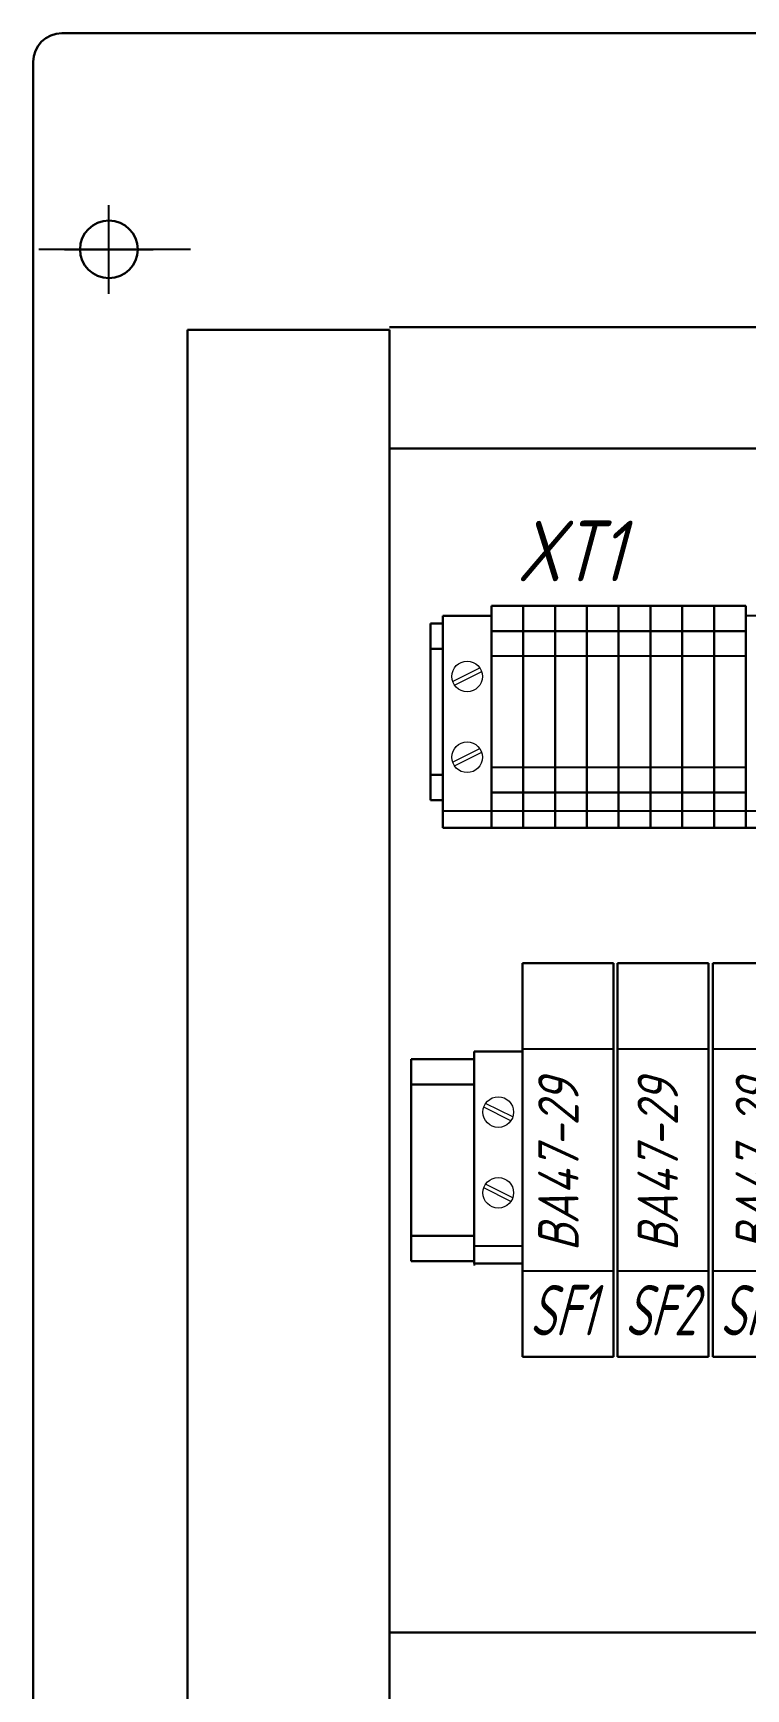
# Model space of a CAD drawing. Header units: millimetres. Extents: x 3980 to 4600, y -5280 to -3332.
# Drawn here: x 4124.3 to 4149, y -4957.9 to -4900.5 of the extents above; entities that cross this region are included whole.
import ezdxf

# ---------------------------------------------------------------- set-up
doc = ezdxf.new("R2010")
doc.units = ezdxf.units.MM
doc.layers.add('ссылки', color=7, linetype='Continuous')
doc.styles.add('GOST тип А', font='', dxfattribs={"oblique": 15})
doc.styles.get('GOST тип А').set_extended_font_data('GOST type A')

msp = doc.modelspace()

# ---------------------------------------------------------------- linework, layer by layer
at = {"color": 7, "lineweight": 30}
for p, q in [((4125.335, -4900.521), (4233.584, -4900.521)), ((4124.335, -4901.521), (4124.335, -5045.192)), ((4124.335, -4910.428), (4124.335, -5019.645)), ((4124.335, -4910.478), (4124.335, -5019.645)), ((4129.683, -4910.813), (4129.683, -5008.412)), ((4136.683, -4910.723), (4220.274, -4910.723)), ((4136.683, -4910.813), (4136.683, -5008.412)), ((4136.683, -4914.923), (4220.248, -4914.923)), ((4140.218, -4928.081), (4140.218, -4920.381)), ((4140.218, -4920.381), (4140.218, -4928.081)), ((4140.218, -4928.081), (4140.218, -4920.381)), ((4140.218, -4928.081), (4140.218, -4920.381)), ((4141.321, -4920.381), (4140.218, -4920.381)), ((4140.218, -4920.381), (4140.218, -4928.081)), ((4140.218, -4928.081), (4140.218, -4920.381)), ((4140.218, -4928.081), (4140.218, -4920.381)), ((4141.321, -4928.081), (4141.321, -4920.381)), ((4141.321, -4920.381), (4141.321, -4928.081)), ((4141.321, -4928.081), (4141.321, -4920.381)), ((4141.321, -4928.081), (4141.321, -4920.381)), ((4142.423, -4920.381), (4141.321, -4920.381)), ((4141.321, -4920.381), (4141.321, -4928.081)), ((4141.321, -4928.081), (4141.321, -4920.381)), ((4141.321, -4928.081), (4141.321, -4920.381)), ((4142.423, -4928.081), (4142.423, -4920.381)), ((4142.423, -4920.381), (4142.423, -4928.081)), ((4142.423, -4928.081), (4142.423, -4920.381)), ((4142.423, -4928.081), (4142.423, -4920.381)), ((4143.526, -4920.381), (4142.423, -4920.381)), ((4142.423, -4920.381), (4142.423, -4928.081)), ((4142.423, -4928.081), (4142.423, -4920.381)), ((4142.423, -4928.081), (4142.423, -4920.381)), ((4143.526, -4928.081), (4143.526, -4920.381)), ((4143.526, -4920.381), (4143.526, -4928.081)), ((4143.526, -4928.081), (4143.526, -4920.381)), ((4143.526, -4928.081), (4143.526, -4920.381)), ((4144.628, -4920.381), (4143.526, -4920.381)), ((4143.526, -4920.381), (4143.526, -4928.081)), ((4143.526, -4928.081), (4143.526, -4920.381)), ((4143.526, -4928.081), (4143.526, -4920.381)), ((4144.628, -4928.081), (4144.628, -4920.381)), ((4144.628, -4920.381), (4144.628, -4928.081)), ((4144.628, -4928.081), (4144.628, -4920.381)), ((4144.628, -4928.081), (4144.628, -4920.381)), ((4145.731, -4920.381), (4144.628, -4920.381)), ((4144.628, -4920.381), (4144.628, -4928.081)), ((4144.628, -4928.081), (4144.628, -4920.381)), ((4144.628, -4928.081), (4144.628, -4920.381)), ((4145.731, -4928.081), (4145.731, -4920.381)), ((4145.731, -4920.381), (4145.731, -4928.081)), ((4145.731, -4928.081), (4145.731, -4920.381)), ((4145.731, -4928.081), (4145.731, -4920.381)), ((4146.833, -4920.381), (4145.731, -4920.381)), ((4145.731, -4920.381), (4145.731, -4928.081)), ((4145.731, -4928.081), (4145.731, -4920.381)), ((4145.731, -4928.081), (4145.731, -4920.381)), ((4146.833, -4928.081), (4146.833, -4920.381)), ((4146.833, -4920.381), (4146.833, -4928.081)), ((4146.833, -4928.081), (4146.833, -4920.381)), ((4146.833, -4928.081), (4146.833, -4920.381)), ((4147.936, -4920.381), (4146.833, -4920.381)), ((4146.833, -4920.381), (4146.833, -4928.081)), ((4146.833, -4928.081), (4146.833, -4920.381)), ((4146.833, -4928.081), (4146.833, -4920.381)), ((4147.936, -4928.081), (4147.936, -4920.381)), ((4147.936, -4920.381), (4147.936, -4928.081)), ((4147.936, -4928.081), (4147.936, -4920.381)), ((4147.936, -4928.081), (4147.936, -4920.381)), ((4149.038, -4920.381), (4147.936, -4920.381)), ((4147.936, -4920.381), (4147.936, -4928.081)), ((4147.936, -4928.081), (4147.936, -4920.381)), ((4147.936, -4928.081), (4147.936, -4920.381)), ((4149.038, -4928.081), (4149.038, -4920.381)), ((4149.038, -4920.381), (4149.038, -4928.081)), ((4149.038, -4928.081), (4149.038, -4920.381)), ((4149.038, -4928.081), (4149.038, -4920.381)), ((4149.038, -4920.381), (4149.038, -4928.081)), ((4149.038, -4928.081), (4149.038, -4920.381)), ((4149.038, -4928.081), (4149.038, -4920.381)), ((4149.038, -4928.081), (4149.038, -4920.381)), ((4149.038, -4920.381), (4149.038, -4928.081)), ((4149.038, -4928.081), (4149.038, -4920.381)), ((4149.038, -4928.081), (4149.038, -4920.381)), ((4149.038, -4920.381), (4149.038, -4928.081)), ((4149.038, -4928.081), (4149.038, -4920.381)), ((4149.038, -4928.081), (4149.038, -4920.381)), ((4138.538, -4920.993), (4138.109, -4920.993)), ((4138.109, -4920.993), (4138.109, -4927.118)), ((4140.218, -4920.731), (4138.538, -4920.731)), ((4138.538, -4928.081), (4138.538, -4920.731)), ((4140.218, -4928.081), (4140.218, -4920.731)), ((4140.218, -4920.731), (4140.218, -4928.081)), ((4140.218, -4928.081), (4140.218, -4920.731)), ((4140.218, -4928.081), (4140.218, -4920.731)), ((4140.218, -4928.081), (4140.218, -4920.731)), ((4140.218, -4920.731), (4140.218, -4928.081)), ((4140.218, -4928.081), (4140.218, -4920.731)), ((4140.218, -4928.081), (4140.218, -4920.731)), ((4141.321, -4928.081), (4141.321, -4920.731)), ((4141.321, -4920.731), (4141.321, -4928.081)), ((4141.321, -4928.081), (4141.321, -4920.731)), ((4141.321, -4928.081), (4141.321, -4920.731)), ((4142.423, -4928.081), (4142.423, -4920.731)), ((4142.423, -4920.731), (4142.423, -4928.081)), ((4142.423, -4928.081), (4142.423, -4920.731)), ((4142.423, -4928.081), (4142.423, -4920.731)), ((4143.526, -4928.081), (4143.526, -4920.731)), ((4143.526, -4920.731), (4143.526, -4928.081)), ((4143.526, -4928.081), (4143.526, -4920.731)), ((4143.526, -4928.081), (4143.526, -4920.731)), ((4144.628, -4928.081), (4144.628, -4920.731)), ((4144.628, -4920.731), (4144.628, -4928.081)), ((4144.628, -4928.081), (4144.628, -4920.731)), ((4144.628, -4928.081), (4144.628, -4920.731)), ((4145.731, -4928.081), (4145.731, -4920.731)), ((4145.731, -4920.731), (4145.731, -4928.081)), ((4145.731, -4928.081), (4145.731, -4920.731)), ((4145.731, -4928.081), (4145.731, -4920.731)), ((4146.833, -4928.081), (4146.833, -4920.731)), ((4146.833, -4920.731), (4146.833, -4928.081)), ((4146.833, -4928.081), (4146.833, -4920.731)), ((4146.833, -4928.081), (4146.833, -4920.731)), ((4147.936, -4928.081), (4147.936, -4920.731)), ((4147.936, -4920.731), (4147.936, -4928.081)), ((4147.936, -4928.081), (4147.936, -4920.731)), ((4147.936, -4928.081), (4147.936, -4920.731)), ((4149.038, -4928.081), (4149.038, -4920.731)), ((4149.038, -4920.731), (4149.038, -4928.081)), ((4149.038, -4928.081), (4149.038, -4920.731)), ((4149.038, -4928.081), (4149.038, -4920.731)), ((4149.038, -4928.081), (4149.038, -4920.731)), ((4149.038, -4920.731), (4149.038, -4928.081)), ((4149.038, -4928.081), (4149.038, -4920.731)), ((4149.038, -4928.081), (4149.038, -4920.731)), ((4141.321, -4921.256), (4140.218, -4921.256)), ((4142.423, -4921.256), (4141.321, -4921.256)), ((4143.526, -4921.256), (4142.423, -4921.256)), ((4144.628, -4921.256), (4143.526, -4921.256)), ((4145.731, -4921.256), (4144.628, -4921.256)), ((4146.833, -4921.256), (4145.731, -4921.256)), ((4147.936, -4921.256), (4146.833, -4921.256)), ((4149.038, -4921.256), (4147.936, -4921.256)), ((4138.538, -4921.868), (4138.109, -4921.868)), ((4138.538, -4926.243), (4138.109, -4926.243)), ((4140.218, -4926.856), (4141.321, -4926.856)), ((4141.321, -4926.856), (4142.423, -4926.856)), ((4142.423, -4926.856), (4143.526, -4926.856)), ((4143.526, -4926.856), (4144.628, -4926.856)), ((4144.628, -4926.856), (4145.731, -4926.856)), ((4145.731, -4926.856), (4146.833, -4926.856)), ((4146.833, -4926.856), (4147.936, -4926.856)), ((4147.936, -4926.856), (4149.038, -4926.856)), ((4138.538, -4927.118), (4138.109, -4927.118)), ((4138.538, -4928.081), (4140.218, -4928.081)), ((4140.218, -4928.081), (4141.321, -4928.081)), ((4141.321, -4928.081), (4142.423, -4928.081)), ((4142.423, -4928.081), (4143.526, -4928.081)), ((4143.526, -4928.081), (4144.628, -4928.081)), ((4144.628, -4928.081), (4145.731, -4928.081)), ((4145.731, -4928.081), (4146.833, -4928.081)), ((4146.833, -4928.081), (4147.936, -4928.081)), ((4147.936, -4928.081), (4149.038, -4928.081)), ((4149.038, -4928.081), (4154.026, -4928.081)), ((4141.296, -4946.422), (4141.296, -4932.772)), ((4141.296, -4932.772), (4143.746, -4932.772)), ((4144.446, -4932.772), (4141.844, -4932.772)), ((4144.446, -4932.772), (4144.446, -4946.422)), ((4144.594, -4946.422), (4144.594, -4932.772)), ((4144.594, -4932.772), (4147.044, -4932.772)), ((4147.744, -4932.772), (4145.141, -4932.772)), ((4147.744, -4932.772), (4147.744, -4946.422)), ((4147.891, -4946.422), (4147.891, -4932.772)), ((4147.891, -4932.772), (4151.041, -4932.772)), ((4151.041, -4932.772), (4148.439, -4932.772)), ((4137.437, -4943.102), (4137.437, -4936.102)), ((4139.616, -4935.835), (4141.296, -4935.835)), ((4139.616, -4943.185), (4139.616, -4935.835)), ((4139.619, -4943.146), (4139.619, -4935.835)), ((4141.296, -4944.125), (4141.296, -4936.775)), ((4141.296, -4944.125), (4141.296, -4937.125)), ((4141.296, -4943.185), (4139.616, -4943.185)), ((4144.446, -4946.422), (4141.296, -4946.422)), ((4147.744, -4946.422), (4144.594, -4946.422)), ((4151.041, -4946.422), (4147.891, -4946.422)), ((4136.683, -4955.984), (4219.994, -4955.984))]:
    msp.add_line(p, q, dxfattribs=at)
for p, q in [((4126.96, -4909.559), (4126.96, -4906.482)), ((4126.96, -4909.559), (4126.96, -4906.482)), ((4125.421, -4908.021), (4128.498, -4908.021))]:
    msp.add_line(p, q)
at = {"color": 250}
for p, q in [((4129.785, -4908.021), (4124.535, -4908.021)), ((4139.616, -4936.258), (4139.616, -4943.258))]:
    msp.add_line(p, q, dxfattribs=at)
at = {"color": 250, "lineweight": 30}
msp.add_line((4129.683, -4910.813), (4136.683, -4910.813), dxfattribs=at)
at = {"color": 7}
for p, q in [((4141.321, -4920.381), (4140.218, -4920.381)), ((4142.423, -4920.381), (4141.321, -4920.381)), ((4143.526, -4920.381), (4142.423, -4920.381)), ((4144.628, -4920.381), (4143.526, -4920.381)), ((4145.731, -4920.381), (4144.628, -4920.381)), ((4146.833, -4920.381), (4145.731, -4920.381)), ((4147.936, -4920.381), (4146.833, -4920.381)), ((4149.038, -4920.381), (4147.936, -4920.381)), ((4140.218, -4920.731), (4138.538, -4920.731)), ((4150.718, -4920.731), (4149.038, -4920.731)), ((4141.321, -4922.131), (4140.218, -4922.131)), ((4142.423, -4922.131), (4141.321, -4922.131)), ((4143.526, -4922.131), (4142.423, -4922.131)), ((4144.628, -4922.131), (4143.526, -4922.131)), ((4145.731, -4922.131), (4144.628, -4922.131)), ((4146.833, -4922.131), (4145.731, -4922.131)), ((4147.936, -4922.131), (4146.833, -4922.131)), ((4149.038, -4922.131), (4147.936, -4922.131)), ((4140.218, -4925.981), (4141.321, -4925.981)), ((4141.321, -4925.981), (4142.423, -4925.981)), ((4142.423, -4925.981), (4143.526, -4925.981)), ((4143.526, -4925.981), (4144.628, -4925.981)), ((4144.628, -4925.981), (4145.731, -4925.981)), ((4145.731, -4925.981), (4146.833, -4925.981)), ((4146.833, -4925.981), (4147.936, -4925.981)), ((4147.936, -4925.981), (4149.038, -4925.981)), ((4141.296, -4935.747), (4144.446, -4935.747)), ((4144.594, -4935.747), (4147.744, -4935.747)), ((4147.891, -4935.747), (4151.041, -4935.747)), ((4144.446, -4943.447), (4141.296, -4943.447)), ((4147.744, -4943.447), (4144.594, -4943.447)), ((4151.041, -4943.447), (4147.891, -4943.447))]:
    msp.add_line(p, q, dxfattribs=at)
at = {"color": 7, "linetype": 'Continuous', "lineweight": 0}
for p, q in [((4138.875, -4923.001), (4139.817, -4922.531)), ((4138.939, -4923.13), (4139.881, -4922.66)), ((4138.875, -4925.801), (4139.817, -4925.331)), ((4138.939, -4925.93), (4139.881, -4925.46)), ((4140.895, -4938.234), (4139.953, -4937.765)), ((4140.96, -4938.105), (4140.017, -4937.636)), ((4140.895, -4941.034), (4139.953, -4940.565)), ((4140.96, -4940.905), (4140.017, -4940.436))]:
    msp.add_line(p, q, dxfattribs=at)
at = {"color": 7, "lineweight": -3}
for p, q in [((4138.538, -4927.486), (4140.218, -4927.486)), ((4140.218, -4927.486), (4141.321, -4927.486)), ((4141.321, -4927.486), (4142.423, -4927.486)), ((4142.423, -4927.486), (4143.526, -4927.486)), ((4143.526, -4927.486), (4144.628, -4927.486)), ((4144.628, -4927.486), (4145.731, -4927.486)), ((4145.731, -4927.486), (4146.833, -4927.486)), ((4146.833, -4927.486), (4147.936, -4927.486)), ((4147.936, -4927.486), (4149.038, -4927.486)), ((4149.038, -4927.486), (4154.026, -4927.486)), ((4141.296, -4942.591), (4139.616, -4942.591))]:
    msp.add_line(p, q, dxfattribs=at)
at = {"color": 0, "lineweight": 30}
for p, q in [((4137.437, -4936.102), (4139.616, -4936.102)), ((4137.437, -4936.977), (4139.616, -4936.977)), ((4137.437, -4942.227), (4139.616, -4942.227)), ((4137.437, -4943.102), (4139.616, -4943.106))]:
    msp.add_line(p, q, dxfattribs=at)
at = {"color": 7, "linetype": 'Continuous', "lineweight": 0}
for centre in [(4139.378, -4922.831), (4139.378, -4925.631), (4140.456, -4937.935), (4140.456, -4940.735)]:
    msp.add_circle(centre, 0.531, dxfattribs=at)
at = {"color": 7, "lineweight": 30}
msp.add_arc((4125.335, -4901.521), 1, 90, 180, dxfattribs=at)
at = {"layer": 'ссылки', "lineweight": 30}
msp.add_circle((4126.96, -4908.021), 1, dxfattribs=at)

# ---------------------------------------------------------------- texts
at = {"color": 7, "style": 'GOST тип А', "oblique": 15}
msp.add_text('XT1', height=2.1, dxfattribs=at).set_placement((4141.103, -4919.528))
at = {"color": 7, "lineweight": 0, "style": 'GOST тип А', "oblique": 15}
for p in [(4143.24, -4942.765), (4146.684, -4942.765), (4150.083, -4942.781)]:
    msp.add_text('ВА47-29', height=1.4, rotation=90, dxfattribs=at).set_placement(p)
at = {"color": 7, "style": 'GOST тип А', "oblique": 15, "width": 0.8}
for s, p in [('SF1', (4141.541, -4945.681)), ('SF2', (4144.838, -4945.681)), ('SF3', (4148.135, -4945.681))]:
    msp.add_text(s, height=1.75, dxfattribs=at).set_placement(p)

doc.saveas('drawing.dxf')
